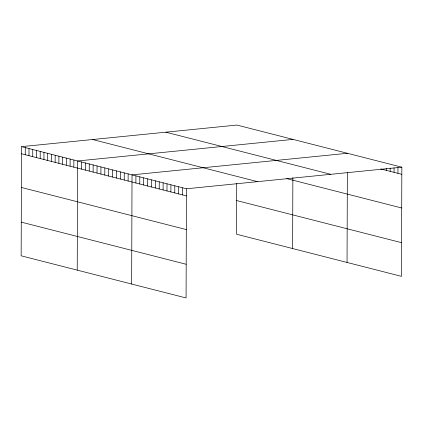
<?xml version="1.0" encoding="UTF-8"?>
<svg xmlns="http://www.w3.org/2000/svg" width="423" height="423" viewBox="0 0 423 423"><rect width="100%" height="100%" fill="white"/><g stroke="black" fill="none" stroke-linecap="round" stroke-linejoin="round"><path stroke-width="0.63" d="M21.531 146.649L21.15 255.809L186.072 297.94L186.453 188.78L21.531 146.649L236.928 125.06L401.85 167.191L401.469 276.351L236.547 234.22L236.721 183.524M25.243 154.739L25.269 147.606M28.981 155.69L29.007 148.558M32.719 156.647L32.745 149.515M36.457 157.605L36.484 150.472M40.196 158.556L40.222 151.423M43.934 159.513L43.96 152.38M47.672 160.465L47.699 153.332M51.41 161.422L51.437 154.289M55.149 162.379L55.175 155.246M58.887 163.331L58.913 156.198M62.625 164.288L62.652 157.155M66.363 165.24L66.39 158.107M70.102 166.197L70.128 159.064M73.84 167.154L73.866 160.016M77.224 270.133L77.605 160.973L293.002 139.384M81.47 169.1L81.491 161.967M85.356 170.094L85.377 162.961M89.242 171.088L89.269 163.95M93.129 172.076L93.155 164.944M97.015 173.07L97.041 165.938M100.907 174.065L100.928 166.932M104.793 175.059L104.819 167.926M108.679 176.053L108.706 168.92M112.566 177.041L112.592 169.909M116.457 178.035L116.478 170.903M120.344 179.029L120.365 171.897M124.23 180.024L124.256 172.891M128.116 181.018L128.143 173.885M131.648 284.034L132.029 174.873L347.426 153.29M135.894 183L135.915 175.868M139.78 183.994L139.807 176.862M143.667 184.988L143.693 177.856M147.553 185.983L147.579 178.85M151.445 186.971L151.466 179.838M155.331 187.965L155.352 180.833M159.217 188.959L159.244 181.827M163.104 189.953L163.13 182.821M166.99 190.947L167.016 183.815M170.881 191.936L170.903 184.803M174.768 192.93L174.794 185.797M178.654 193.924L178.68 186.792M182.54 194.918L182.567 187.786M292.621 248.544L292.869 177.739M347.045 262.45L347.357 172.663M386.273 170.353L386.284 168.407M390.165 171.347L390.175 168.1M394.051 172.335L394.067 167.799M397.937 173.33L397.958 167.492M186.453 188.78L401.85 167.191M380.721 168.93L401.824 174.324M165.848 132.188L330.77 174.313M286.63 178.596L401.707 207.994M92.611 139.527L257.533 181.652M236.663 200.555L401.586 242.68M21.504 153.782L186.432 195.912M21.388 187.452L186.31 229.578M21.266 222.138L186.189 264.269"/></g></svg>
